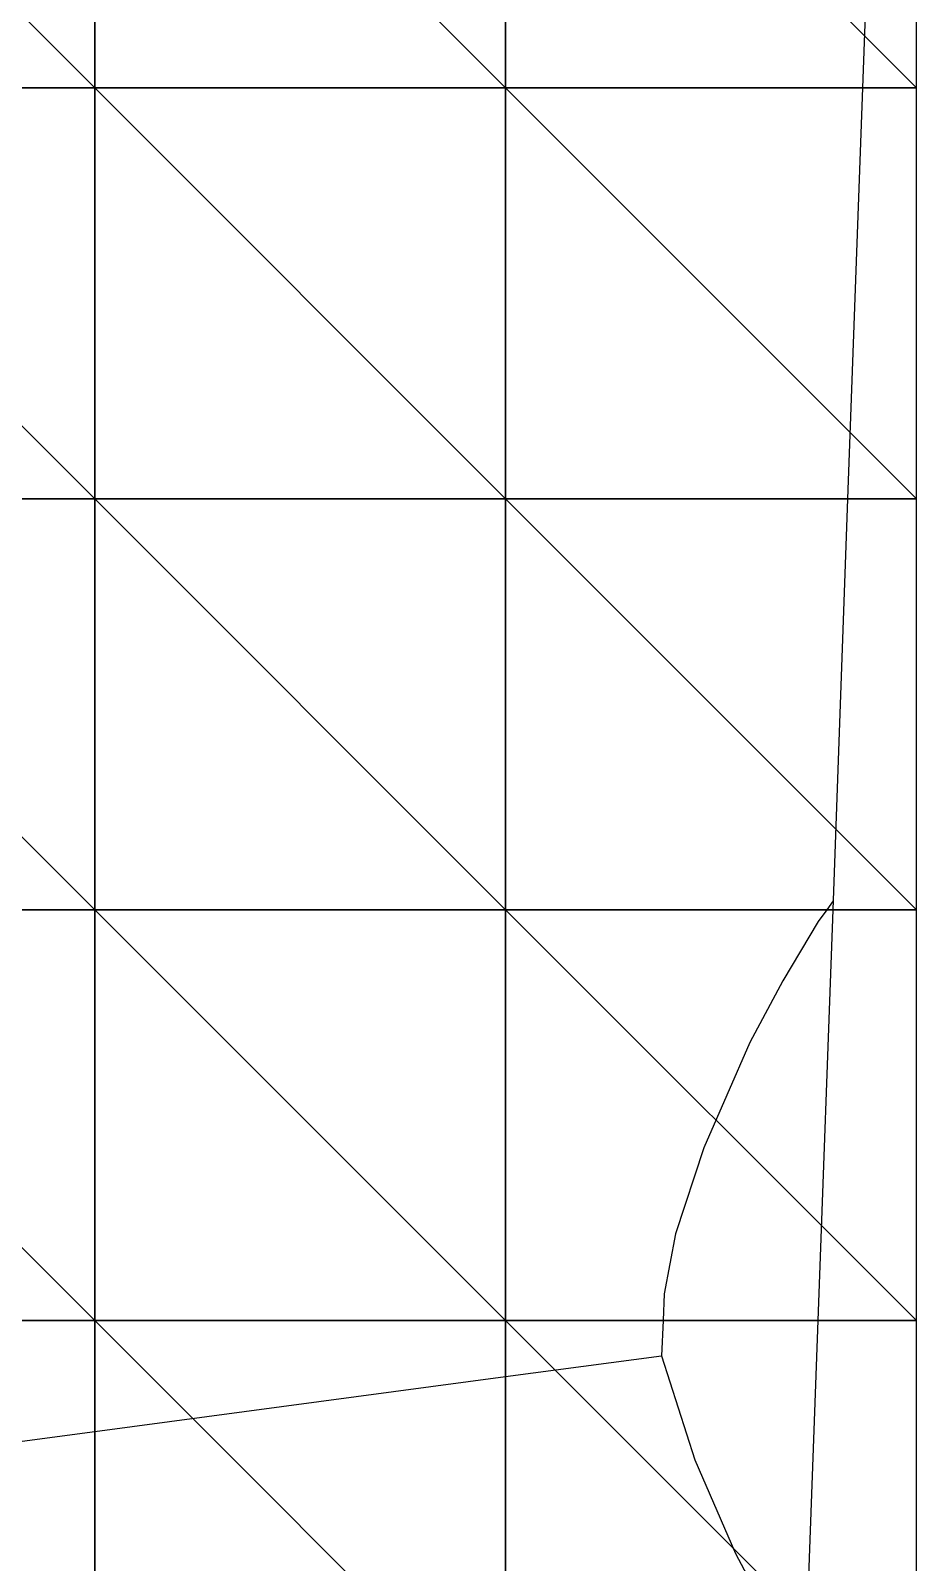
# Model space of a CAD drawing. Extents: x 0 to 812, y 0 to 720.
# Drawn here: x 745.3 to 810, y 162.4 to 274.2 of the extents above; entities that cross this region are included whole.
import ezdxf

# ---------------------------------------------------------------- set-up
doc = ezdxf.new("R2010")
doc.units = 0
doc.header["$LTSCALE"] = 0.0254
doc.layers.get('0').update_dxf_attribs({"color": 13, "linetype": 'CONTINUOUS'})
for name, color, linetype in [('PARKS', 250, 'CONTINUOUS'), ('PATHS', 250, 'CONTINUOUS'), ('TOPOGRAPHY', 250, 'CONTINUOUS')]:
    doc.layers.add(name, color=color, linetype=linetype)

# ---------------------------------------------------------------- blocks, each defined once
blk = doc.blocks.new('GROUP1')
at = {"color": 0}
blk.add_polyline3d([(807.16, 300, 7.34), (806.07, 270, 7.78), (804.98, 240, 7.87), (803.9, 210, 7.76), (802.81, 180, 7.62), (801.72, 150, 7.41)], dxfattribs=at)
blk = doc.blocks.new('GROUP55')
at = {"color": 0}
blk.add_polyline3d([(803.92, 210.65, 7.76), (803.45, 210, 7.74), (802.84, 209.15, 7.72), (800.25, 204.8, 7.61), (797.84, 200.31, 7.51), (794.48, 192.62, 7.37), (792.42, 186.34, 7.27), (791.58, 181.96, 7.23), (791.5, 180, 7.22), (791.39, 177.44, 7.2), (793.82, 169.84, 7.24), (796.79, 162.99, 7.3), (801.85, 153.47, 7.44)], dxfattribs=at)
blk = doc.blocks.new('GROUP69')
at = {"color": 0}
blk.add_polyline3d([(733.32, 169.68, 5.34), (750, 171.91, 5.74), (780, 175.92, 6.78), (791.39, 177.44, 7.2)], dxfattribs=at)
blk = doc.blocks.new('GROUP741')
at = {"color": 0}
for p, q in [((750, 270, 5.98), (750, 300, 5.75)), ((750, 270, 5.98), (750, 300, 5.75)), ((780, 270, 6.89), (780, 300, 6.56)), ((780, 270, 6.89), (780, 300, 6.56)), ((810, 270, 7.92), (810, 300, 7.42)), ((750, 270, 5.98), (720, 270, 5.37)), ((750, 270, 5.98), (720, 270, 5.37)), ((750, 240, 6.03), (750, 270, 5.98)), ((750, 240, 6.03), (750, 270, 5.98)), ((780, 270, 6.89), (750, 270, 5.98)), ((780, 270, 6.89), (750, 270, 5.98)), ((780, 240, 6.97), (780, 270, 6.89)), ((780, 240, 6.97), (780, 270, 6.89)), ((810, 270, 7.92), (780, 270, 6.89)), ((810, 270, 7.92), (780, 270, 6.89)), ((810, 240, 8.05), (810, 270, 7.92)), ((750, 240, 6.03), (720, 240, 5.51)), ((750, 240, 6.03), (720, 240, 5.51)), ((750, 210, 5.99), (750, 240, 6.03)), ((750, 210, 5.99), (750, 240, 6.03)), ((780, 240, 6.97), (750, 240, 6.03)), ((780, 240, 6.97), (750, 240, 6.03)), ((780, 210, 6.92), (780, 240, 6.97)), ((780, 210, 6.92), (780, 240, 6.97)), ((810, 240, 8.05), (780, 240, 6.97)), ((810, 240, 8.05), (780, 240, 6.97)), ((810, 210, 7.97), (810, 240, 8.05)), ((750, 210, 5.99), (720, 210, 5.4)), ((750, 210, 5.99), (720, 210, 5.4)), ((750, 180, 5.81), (750, 210, 5.99)), ((750, 180, 5.81), (750, 210, 5.99)), ((780, 210, 6.92), (750, 210, 5.99)), ((780, 210, 6.92), (750, 210, 5.99)), ((780, 180, 6.81), (780, 210, 6.92)), ((780, 180, 6.81), (780, 210, 6.92)), ((810, 210, 7.97), (780, 210, 6.92)), ((810, 210, 7.97), (780, 210, 6.92)), ((810, 180, 7.88), (810, 210, 7.97)), ((750, 180, 5.81), (720, 180, 5.15)), ((750, 180, 5.81), (720, 180, 5.15)), ((750, 150, 5.54), (750, 180, 5.81)), ((750, 150, 5.54), (750, 180, 5.81)), ((780, 180, 6.81), (750, 180, 5.81)), ((780, 180, 6.81), (750, 180, 5.81)), ((780, 150, 6.59), (780, 180, 6.81)), ((780, 150, 6.59), (780, 180, 6.81)), ((810, 180, 7.88), (780, 180, 6.81)), ((810, 180, 7.88), (780, 180, 6.81)), ((810, 150, 7.73), (810, 180, 7.88))]:
    blk.add_line(p, q, dxfattribs=at)
mesh = blk.add_polyface(dxfattribs=at)
corners = [(750, 270, 5.98), (720, 300, 5.13), (720, 270, 5.37)]
mesh.append_faces([[corners[k] for k in face] for face in [(0, 1, 2)]], dxfattribs={"color": 0})
mesh = blk.add_polyface(dxfattribs=at)
corners = [(750, 300, 5.75), (720, 300, 5.13), (750, 270, 5.98)]
mesh.append_faces([[corners[k] for k in face] for face in [(0, 1, 2)]], dxfattribs={"color": 0})
mesh = blk.add_polyface(dxfattribs=at)
corners = [(780, 270, 6.89), (750, 300, 5.75), (750, 270, 5.98)]
mesh.append_faces([[corners[k] for k in face] for face in [(0, 1, 2)]], dxfattribs={"color": 0})
mesh = blk.add_polyface(dxfattribs=at)
corners = [(780, 300, 6.56), (750, 300, 5.75), (780, 270, 6.89)]
mesh.append_faces([[corners[k] for k in face] for face in [(0, 1, 2)]], dxfattribs={"color": 0})
mesh = blk.add_polyface(dxfattribs=at)
corners = [(810, 270, 7.92), (780, 300, 6.56), (780, 270, 6.89)]
mesh.append_faces([[corners[k] for k in face] for face in [(0, 1, 2)]], dxfattribs={"color": 0})
mesh = blk.add_polyface(dxfattribs=at)
corners = [(810, 300, 7.42), (780, 300, 6.56), (810, 270, 7.92)]
mesh.append_faces([[corners[k] for k in face] for face in [(0, 1, 2)]], dxfattribs={"color": 0})
mesh = blk.add_polyface(dxfattribs=at)
corners = [(750, 240, 6.03), (720, 270, 5.37), (720, 240, 5.51)]
mesh.append_faces([[corners[k] for k in face] for face in [(0, 1, 2)]], dxfattribs={"color": 0})
mesh = blk.add_polyface(dxfattribs=at)
corners = [(750, 270, 5.98), (720, 270, 5.37), (750, 240, 6.03)]
mesh.append_faces([[corners[k] for k in face] for face in [(0, 1, 2)]], dxfattribs={"color": 0})
mesh = blk.add_polyface(dxfattribs=at)
corners = [(780, 240, 6.97), (750, 270, 5.98), (750, 240, 6.03)]
mesh.append_faces([[corners[k] for k in face] for face in [(0, 1, 2)]], dxfattribs={"color": 0})
mesh = blk.add_polyface(dxfattribs=at)
corners = [(780, 270, 6.89), (750, 270, 5.98), (780, 240, 6.97)]
mesh.append_faces([[corners[k] for k in face] for face in [(0, 1, 2)]], dxfattribs={"color": 0})
mesh = blk.add_polyface(dxfattribs=at)
corners = [(810, 240, 8.05), (780, 270, 6.89), (780, 240, 6.97)]
mesh.append_faces([[corners[k] for k in face] for face in [(0, 1, 2)]], dxfattribs={"color": 0})
mesh = blk.add_polyface(dxfattribs=at)
corners = [(810, 270, 7.92), (780, 270, 6.89), (810, 240, 8.05)]
mesh.append_faces([[corners[k] for k in face] for face in [(0, 1, 2)]], dxfattribs={"color": 0})
mesh = blk.add_polyface(dxfattribs=at)
corners = [(750, 210, 5.99), (720, 240, 5.51), (720, 210, 5.4)]
mesh.append_faces([[corners[k] for k in face] for face in [(0, 1, 2)]], dxfattribs={"color": 0})
mesh = blk.add_polyface(dxfattribs=at)
corners = [(750, 240, 6.03), (720, 240, 5.51), (750, 210, 5.99)]
mesh.append_faces([[corners[k] for k in face] for face in [(0, 1, 2)]], dxfattribs={"color": 0})
mesh = blk.add_polyface(dxfattribs=at)
corners = [(780, 210, 6.92), (750, 240, 6.03), (750, 210, 5.99)]
mesh.append_faces([[corners[k] for k in face] for face in [(0, 1, 2)]], dxfattribs={"color": 0})
mesh = blk.add_polyface(dxfattribs=at)
corners = [(780, 240, 6.97), (750, 240, 6.03), (780, 210, 6.92)]
mesh.append_faces([[corners[k] for k in face] for face in [(0, 1, 2)]], dxfattribs={"color": 0})
mesh = blk.add_polyface(dxfattribs=at)
corners = [(810, 210, 7.97), (780, 240, 6.97), (780, 210, 6.92)]
mesh.append_faces([[corners[k] for k in face] for face in [(0, 1, 2)]], dxfattribs={"color": 0})
mesh = blk.add_polyface(dxfattribs=at)
corners = [(810, 240, 8.05), (780, 240, 6.97), (810, 210, 7.97)]
mesh.append_faces([[corners[k] for k in face] for face in [(0, 1, 2)]], dxfattribs={"color": 0})
mesh = blk.add_polyface(dxfattribs=at)
corners = [(750, 180, 5.81), (720, 210, 5.4), (720, 180, 5.15)]
mesh.append_faces([[corners[k] for k in face] for face in [(0, 1, 2)]], dxfattribs={"color": 0})
mesh = blk.add_polyface(dxfattribs=at)
corners = [(750, 210, 5.99), (720, 210, 5.4), (750, 180, 5.81)]
mesh.append_faces([[corners[k] for k in face] for face in [(0, 1, 2)]], dxfattribs={"color": 0})
mesh = blk.add_polyface(dxfattribs=at)
corners = [(780, 180, 6.81), (750, 210, 5.99), (750, 180, 5.81)]
mesh.append_faces([[corners[k] for k in face] for face in [(0, 1, 2)]], dxfattribs={"color": 0})
mesh = blk.add_polyface(dxfattribs=at)
corners = [(780, 210, 6.92), (750, 210, 5.99), (780, 180, 6.81)]
mesh.append_faces([[corners[k] for k in face] for face in [(0, 1, 2)]], dxfattribs={"color": 0})
mesh = blk.add_polyface(dxfattribs=at)
corners = [(810, 180, 7.88), (780, 210, 6.92), (780, 180, 6.81)]
mesh.append_faces([[corners[k] for k in face] for face in [(0, 1, 2)]], dxfattribs={"color": 0})
mesh = blk.add_polyface(dxfattribs=at)
corners = [(810, 210, 7.97), (780, 210, 6.92), (810, 180, 7.88)]
mesh.append_faces([[corners[k] for k in face] for face in [(0, 1, 2)]], dxfattribs={"color": 0})
mesh = blk.add_polyface(dxfattribs=at)
corners = [(750, 150, 5.54), (720, 180, 5.15), (720, 150, 4.85)]
mesh.append_faces([[corners[k] for k in face] for face in [(0, 1, 2)]], dxfattribs={"color": 0})
mesh = blk.add_polyface(dxfattribs=at)
corners = [(750, 180, 5.81), (720, 180, 5.15), (750, 150, 5.54)]
mesh.append_faces([[corners[k] for k in face] for face in [(0, 1, 2)]], dxfattribs={"color": 0})
mesh = blk.add_polyface(dxfattribs=at)
corners = [(780, 150, 6.59), (750, 180, 5.81), (750, 150, 5.54)]
mesh.append_faces([[corners[k] for k in face] for face in [(0, 1, 2)]], dxfattribs={"color": 0})
mesh = blk.add_polyface(dxfattribs=at)
corners = [(780, 180, 6.81), (750, 180, 5.81), (780, 150, 6.59)]
mesh.append_faces([[corners[k] for k in face] for face in [(0, 1, 2)]], dxfattribs={"color": 0})
mesh = blk.add_polyface(dxfattribs=at)
corners = [(810, 150, 7.73), (780, 180, 6.81), (780, 150, 6.59)]
mesh.append_faces([[corners[k] for k in face] for face in [(0, 1, 2)]], dxfattribs={"color": 0})
mesh = blk.add_polyface(dxfattribs=at)
corners = [(810, 180, 7.88), (780, 180, 6.81), (810, 150, 7.73)]
mesh.append_faces([[corners[k] for k in face] for face in [(0, 1, 2)]], dxfattribs={"color": 0})

msp = doc.modelspace()

# ---------------------------------------------------------------- block references
at = {"layer": 'PARKS', "color": 0}
msp.add_blockref('GROUP1', (0, 0), dxfattribs=at)
at = {"layer": 'PATHS', "color": 0}
for name in ['GROUP55', 'GROUP69']:
    msp.add_blockref(name, (0, 0), dxfattribs=at)
at = {"layer": 'TOPOGRAPHY', "color": 0}
msp.add_blockref('GROUP741', (0, 0), dxfattribs=at)

doc.saveas('drawing.dxf')
